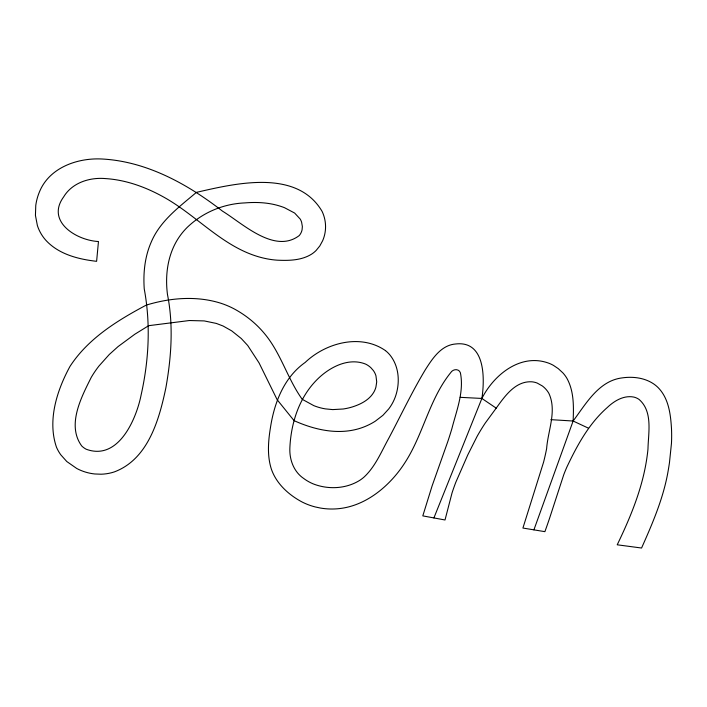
<?xml version="1.0" encoding="UTF-8"?>
<svg xmlns="http://www.w3.org/2000/svg" width="707" height="707" viewBox="0 0 707 707"><rect width="100%" height="100%" fill="white"/><g stroke="black" fill="none" stroke-linecap="round" stroke-linejoin="round"><path stroke-width="1.06" d="M533.909 529.852L573.121 421.019C573.731 406.737 574.084 391.351 566.97 378.448A31.974 30.984 25.1 0 0 562.86 372.863L558.291 368.647L553.431 365.378A33.079 32.054 25.1 0 0 548.208 362.991C520.493 353.173 493.893 374.745 481.882 398.448L433.904 517.931M550.868 419.658L573.121 421.019C585.864 403.953 598.705 380.781 622.107 377.9C632.721 376.371 644.192 377.679 653.303 383.671A31.408 30.436 25.1 0 1 658.288 387.772C668.698 398.474 670.616 414.214 671.482 428.442A160.242 155.275 25.1 0 1 671.464 443.36L669.467 462.643A350.159 339.307 25.1 0 1 668.097 471.171C663.466 498.02 652.596 523.277 641.567 548.022L617.22 544.797C630.953 516.304 643.22 486.54 647.294 454.954A147.613 143.035 25.1 0 0 647.974 448.972C648.328 432.657 653.021 411.66 639.155 399.499A15.36 14.891 25.1 0 0 636.556 398.014A14.962 14.493 25.1 0 0 633.772 397.069C623.83 395.08 614.189 400.913 607.269 407.532C588.94 423.634 577.168 445.313 566.873 467.08A165.429 160.303 25.1 0 0 563.718 474.812L549.692 517.895A669.237 648.496 25.1 0 1 544.894 531.655L522.915 528.049L543.568 462.201A250.066 242.324 25.1 0 0 546.626 448.627C547.96 430.492 557.028 410.953 548.915 393.445A24.029 23.287 25.1 0 0 545.848 389.177A24.347 23.596 25.1 0 0 542.296 385.934L537.205 383.07A19.16 18.568 25.1 0 0 531.814 381.807C515.35 380.826 504.718 396.362 496.199 408.142L481.882 398.448C484.896 378.669 485.409 340.421 455.662 343.982C441.088 345.104 432.357 358.714 425.252 369.876C411.854 392.173 400.754 415.751 388.541 438.702C381.294 451.835 375.444 466.32 364.352 476.801A39.663 38.434 25.1 0 1 359.642 480.407C345.891 488.979 327.907 489.757 313.007 483.8A43.003 41.669 25.1 0 1 303.639 478.427C293.785 471.772 289.34 459.621 289.861 448.052C290.93 423.626 298.814 398.403 316.109 380.578C328.26 367.896 347.941 356.955 365.625 364.105A20.6 19.964 25.1 0 1 370.972 367.817L373.367 370.556A17.843 17.286 25.1 0 1 375.956 375.841L376.716 381.877L375.912 387.136A23.137 22.412 25.1 0 1 373.588 392.571C368.983 400.109 360.623 404.298 352.466 406.896A61.818 59.901 25.1 0 1 343.178 409L332.723 409.6L325.3 408.867A53.113 51.47 25.1 0 1 313.802 405.641L302.216 399.305C287.404 378.643 280.909 353.085 264.409 333.501C255.961 323.311 245.417 314.889 233.743 308.659A82.33 79.776 25.1 0 0 221.318 303.391C196.988 295.544 170.378 297.744 146.234 305.115C117.415 320.457 88.03 338.503 69.922 366.518C56.958 390.37 47.254 420.382 56.463 447.169A39.946 38.708 25.1 0 0 60.82 454.848L66.785 461.521L76.789 468.511A48.35 46.848 25.1 0 0 94.738 473.973L101.163 474.211A46.282 44.85 25.1 0 0 114.18 471.958C148.09 459.364 159.172 419.799 165.862 387.843C171.359 357.097 173.595 325.353 167.471 294.51C165.129 276.366 167.329 257.136 176.6 241.114A70.046 67.872 25.1 0 1 187.222 227.38C202.776 212.436 223.385 203.784 244.878 202.909C254.794 202.096 264.878 202.37 274.599 204.632A72.079 69.852 25.1 0 1 284.488 207.681L294.633 213.046L300.201 219.055A16.173 15.669 25.1 0 1 301.624 222.245L302.366 226.585L302.075 229.793A13.972 13.539 25.1 0 1 299.247 235.564C274.581 254.317 242.642 223.465 222.528 211.172C187.921 184.297 146.906 161.435 102.232 159.013C77.761 157.652 49.534 167.409 39.557 191.641A56.728 54.969 25.1 0 0 35.774 205.41L35.438 215.414L37.383 225.542A40.865 39.592 25.1 0 0 45.522 239.912C58.398 254.237 78.168 259.239 96.612 261.316L98.467 241.52C76.391 240.415 45.716 221.441 63.639 196.917C72.141 182.706 89.621 177.192 105.414 178.579C126.915 179.931 147.551 187.762 166.092 198.446C199.259 217.615 225.763 249.739 264.524 258.32A82.905 80.342 25.1 0 0 277.064 260.167C288.73 260.724 301.394 260.538 311.61 254.131A28.952 28.05 25.1 0 0 316.153 250.428L319.811 245.939L322.648 240.733A37.073 35.924 25.1 0 0 322.127 211.446C296.967 168.549 235.608 183.36 196.422 192.366C179.375 206.798 160.109 220.849 151.192 242.183C144.767 256.818 143.123 273.114 144.246 288.942C150.777 324.071 148.921 360.181 141.117 394.966C136.257 419.472 118.219 461.061 86.254 449.254A18.126 17.569 25.1 0 1 81.667 445.905C66.555 425.084 81.332 397.254 91.283 377.299A111.715 108.251 25.1 0 1 98.9 366.093L109.258 354.516L118.096 346.563L134.834 334.225L148.673 325.68L189.361 320.527L204.226 320.916L216.298 323.417L223.067 325.998L231.71 330.876L241.264 338.512L247.724 345.502L259.045 362.877L277.197 399.773L294.068 420.647C314.023 429.626 337.045 435.017 358.599 428.769A65.504 63.48 25.1 0 0 369.319 424.571A66.246 64.196 25.1 0 0 375.382 421.125L382.947 415.301L388.806 408.849A48.836 47.325 25.1 0 0 395.204 397.184C400.224 383.486 399.411 366.774 390.025 355.108A29.95 29.022 25.1 0 0 385.483 350.628M496.199 408.142L485.294 423.016A208.715 202.255 25.1 0 0 477.075 436.44L467.813 454.84L455.829 482.236A225.436 218.454 25.1 0 0 452.029 492.973L445.012 519.981L422.804 515.88L432.11 485.903L447.725 441.778A421.876 408.805 25.1 0 0 451.914 428.548C456.395 411.032 463.695 393.074 460.743 374.701C460.496 368.506 453.267 368.188 450.5 372.898C429.052 399.579 423.175 434.964 404.501 463.341A127.048 123.115 25.1 0 1 393.817 477.428C380.331 492.682 362.444 505.152 341.967 508.253A66.502 64.443 25.1 0 1 320.527 508.068L315.251 506.946A62.243 60.316 25.1 0 1 302.34 502.129C288.863 495.015 276.499 483.897 271.391 469.192C267.06 455.803 268.209 441.398 270.436 427.726C274.245 402.84 283.949 377.379 305.185 362.435C325.812 342.754 360.694 333.351 385.483 350.628M460.151 397.325L481.882 398.448M573.121 421.019L588.295 428.097"/></g></svg>
